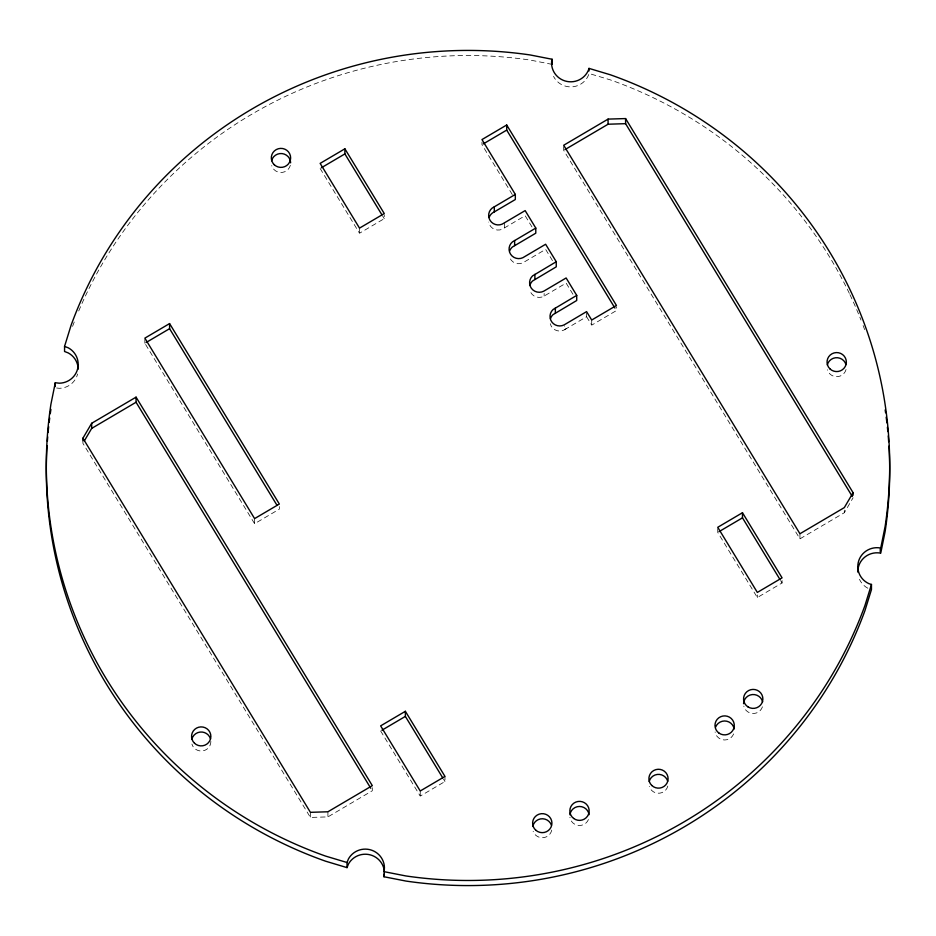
<?xml version="1.0" encoding="UTF-8"?>
<svg xmlns="http://www.w3.org/2000/svg" width="936" height="936" viewBox="0 0 936 936"><rect width="100%" height="100%" fill="white"/><g stroke="black" fill="none" stroke-linecap="round" stroke-linejoin="round"><path stroke-width="0.7" stroke-dasharray="4.68 3.51" d="M563.694 146.531L563.694 150.357L799.941 538.855L844.319 512.717L853.082 497.788M572.937 294.267L566.128 283.07L543.746 296.303A9.664 9.512 0 0 1 529.799 290.031M566.257 328.513L564.209 329.952A9.664 9.512 0 0 1 550.263 323.692M531.987 226.933L525.154 215.701L502.211 229.238A9.664 9.512 0 0 1 488.721 222.078M320.147 168.492L359.518 233.239L384.263 218.661L384.263 214.835M586.591 312.893L586.591 316.731L564.619 329.671L564.619 325.845M145.618 344.495L254.604 523.704L279.337 509.137L279.337 506.587M586.591 316.731L591.704 325.143L616.438 310.565L616.438 306.739M82.918 440.762L82.918 443.313L310.413 817.432L327.916 816.894L372.306 790.745L372.306 786.919M380.636 730.969L420.241 796.091L444.974 781.525L444.974 776.424M717.748 528.571L717.748 532.409L757.341 597.531L782.075 582.964L782.075 577.851M56.628 388.007L59.307 388.311A19.165 18.86 0 0 0 77.606 374.037M552.1 64.362L530.15 60.056A421.691 415.034 0 0 0 77.384 314.168M780.589 580.495L782.075 582.964M512.284 194.536L481.97 144.682L481.97 142.12M552.462 260.594L545.63 249.362L522.838 262.829A9.664 9.512 0 0 1 509.219 255.891M382.742 216.181L384.263 218.661M443.477 779.068L444.974 781.525M844.319 510.155L844.319 512.717M799.941 533.754L799.941 538.855M757.341 594.98L757.341 597.531M591.704 320.03L591.704 325.143M544.144 293.459L544.144 296.01M504.364 222.826L504.364 227.928M420.241 790.99L420.241 796.091M359.518 228.127L359.518 233.239M327.916 811.781L327.916 816.894M310.413 812.331L310.413 817.432M254.604 518.602L254.604 523.704M144.858 339.417L144.858 343.243M72.563 326.383A421.691 415.034 0 0 1 75.196 319.585M849.326 293.354A421.691 415.034 0 0 0 610.319 79.876L589.001 73.488L588.873 74.12A19.165 18.86 0 0 1 553.527 76.343M849.958 294.664A421.691 415.034 0 0 1 861.003 320.089M863.109 325.529A421.691 415.034 0 0 1 864.642 329.624M867.824 588.229A19.165 18.86 0 0 1 859.47 579.302M210.881 741.37A9.664 9.512 0 0 1 191.915 744.085M846.05 369.533A9.664 9.512 0 0 1 827.389 369.767M762.454 706.797A9.664 9.512 0 0 1 743.804 706.142M733.648 733.906A9.664 9.512 0 0 1 715.092 731.975M588.44 819.573A9.664 9.512 0 0 1 569.919 817.268M551.749 830.103A9.664 9.512 0 0 1 533.134 831.332M667.801 786.111A9.594 9.442 0 0 1 649.268 786.392M290.347 165.309A9.664 9.512 0 0 1 271.686 165.602"/><path stroke-width="1.4" d="M857.832 572.13A19.165 18.86 0 0 1 880.261 553.071L880.261 547.97A19.165 18.86 0 0 0 868.947 583.678L871.463 584.45L871.463 589.551L864.946 610.623A421.691 415.034 0 0 1 405.85 881.045L383.982 876.751L384.427 867.508A19.165 18.86 0 0 0 348.438 858.955L347.034 862.512L347.034 867.625L325.681 861.225A421.691 415.034 0 0 1 47.069 445.559M383.982 876.751L384.286 873.99M552.1 64.362L552.1 59.26L530.15 54.955A421.691 415.034 0 0 0 71.054 325.377L64.561 346.39L68.328 347.853A19.165 18.86 0 0 1 59.307 383.198L55.282 382.742L50.907 404.282A421.691 415.034 0 0 0 325.681 856.124L347.034 862.512M552.1 59.26L551.608 61.659A19.165 18.86 0 0 0 588.873 69.018L589.001 68.386L610.319 74.775A421.691 415.034 0 0 1 885.093 526.617L880.729 548.11M880.729 553.211L885.093 531.718A421.691 415.034 0 0 0 888.966 446.109M871.463 584.45L864.946 605.522A421.691 415.034 0 0 1 405.85 875.944L383.982 871.65M347.034 867.625L348.438 864.057A19.165 18.86 0 0 1 384.357 871.381M82.918 438.212L91.681 423.283L136.059 397.145L372.306 785.643L327.916 811.781L310.413 812.331L82.918 438.212L82.918 440.762M84.369 440.833L91.681 428.395L136.059 402.246L136.059 397.145M853.082 492.687L844.319 507.604L799.941 533.754L563.694 145.255L608.084 119.106L625.587 118.568L853.082 492.687L853.082 495.238M556.253 261.729L532.631 275.839A9.664 9.512 0 0 0 543.746 291.19L566.128 277.969L576.716 295.39L553.094 309.488A9.664 9.512 0 0 0 564.209 324.85L586.591 311.618L591.704 320.03L616.438 305.464L506.704 125.003L481.97 139.569L515.327 194.419L492.16 208.084A9.664 9.512 0 0 0 502.211 224.125L525.154 210.6L535.79 228.08L512.495 241.839A9.664 9.512 0 0 0 522.838 257.716L545.63 244.261L556.253 261.729L556.253 266.842L532.631 280.94A9.664 9.512 0 0 0 529.975 285.117M535.79 228.08L535.79 233.181L512.495 246.952A9.664 9.512 0 0 0 509.64 250.988M344.881 148.812L320.147 163.379L359.518 228.127L384.263 213.56L344.881 148.812L344.881 153.913L381.993 214.929M321.387 167.755L344.881 153.913M169.591 323.575L144.858 338.142L254.604 518.602L279.337 504.036L169.591 323.575L169.591 328.676L277.068 505.405M146.098 342.517L169.591 328.676M483.21 143.945L506.704 130.104L506.704 125.003M564.923 149.631L608.084 124.219L625.587 123.669L852.333 496.548M489.235 217.175A9.664 9.512 0 0 1 494.313 211.887L515.327 199.52L515.327 194.419M550.438 318.766A9.664 9.512 0 0 1 553.094 314.601L576.716 300.503L576.716 295.39M405.37 711.302L380.636 725.868L420.241 790.99L444.974 776.424L405.37 711.302L405.37 716.403L442.728 777.839M742.482 512.729L717.748 527.296L757.341 592.418L782.075 577.851L742.482 512.729L742.482 517.83L779.84 579.267M381.876 730.244L405.37 716.403M718.977 531.671L742.482 517.83M506.704 130.104L614.929 308.084M136.059 402.246L370.785 788.252M625.587 118.568L625.587 123.669M608.084 119.106L608.084 124.219M589.001 68.386L589.001 70.937M555.352 307.979L555.352 313.08M534.889 274.318L534.889 279.431M514.625 240.505L514.625 245.606M494.313 206.774L494.313 211.887M91.681 423.283L91.681 428.395M64.561 346.39L64.561 351.491L68.328 352.966A19.165 18.86 0 0 1 78.179 369.147M55.282 382.742L55.282 386.568M47.362 441.207A421.691 415.034 0 0 1 47.701 436.855M48.087 432.502A421.691 415.034 0 0 1 48.66 426.699M49.163 422.358A421.691 415.034 0 0 1 49.702 418.029M50.275 413.7A421.691 415.034 0 0 1 50.907 409.383M885.175 409.921A421.691 415.034 0 0 1 885.596 412.799M886.181 417.128A421.691 415.034 0 0 1 886.907 422.908M887.398 427.249A421.691 415.034 0 0 1 887.831 431.59M888.229 435.942A421.691 415.034 0 0 1 888.673 441.745M191.857 739.159A9.664 9.512 0 0 1 210.518 738.925M827.33 364.853A9.664 9.512 0 0 1 845.992 364.607M743.558 703.673A9.664 9.512 0 0 1 762.629 701.883M715.607 727.085A9.664 9.512 0 0 1 734.175 729.004M569.907 814.788A9.664 9.512 0 0 1 589.072 814.694M532.795 826.418A9.664 9.512 0 0 1 551.421 825.189M649.186 781.513A9.594 9.442 0 0 1 667.719 781.221M271.604 160.676A9.664 9.512 0 0 1 290.628 162.841M194.477 743.207A9.664 9.512 0 0 0 210.577 738.738A9.664 9.512 0 0 0 198.596 727.249A9.664 9.512 0 0 0 194.477 743.207M829.951 368.889A9.664 9.512 0 0 0 846.05 364.42A9.664 9.512 0 0 0 834.07 352.93A9.664 9.512 0 0 0 829.951 368.889M573.651 818.45A9.664 9.512 0 0 0 589.083 812.074A9.664 9.512 0 0 0 575.745 802.117A9.664 9.512 0 0 0 573.651 818.45M535.918 830.314A9.664 9.512 0 0 0 551.749 824.99A9.664 9.512 0 0 0 539.148 814.156A9.664 9.512 0 0 0 535.918 830.314M748.086 706.961A9.664 9.512 0 0 0 762.863 699.25A9.664 9.512 0 0 0 748.683 690.511A9.664 9.512 0 0 0 748.086 706.961M718.953 733.075A9.664 9.512 0 0 0 734.233 726.383A9.664 9.512 0 0 0 720.697 716.707A9.664 9.512 0 0 0 718.953 733.075M651.819 785.491A9.594 9.442 0 0 0 667.801 781.01A9.594 9.442 0 0 0 655.867 769.626A9.594 9.442 0 0 0 651.819 785.491M274.248 164.713A9.664 9.512 0 0 0 290.347 160.208A9.664 9.512 0 0 0 278.331 148.742A9.664 9.512 0 0 0 274.248 164.713"/></g></svg>
